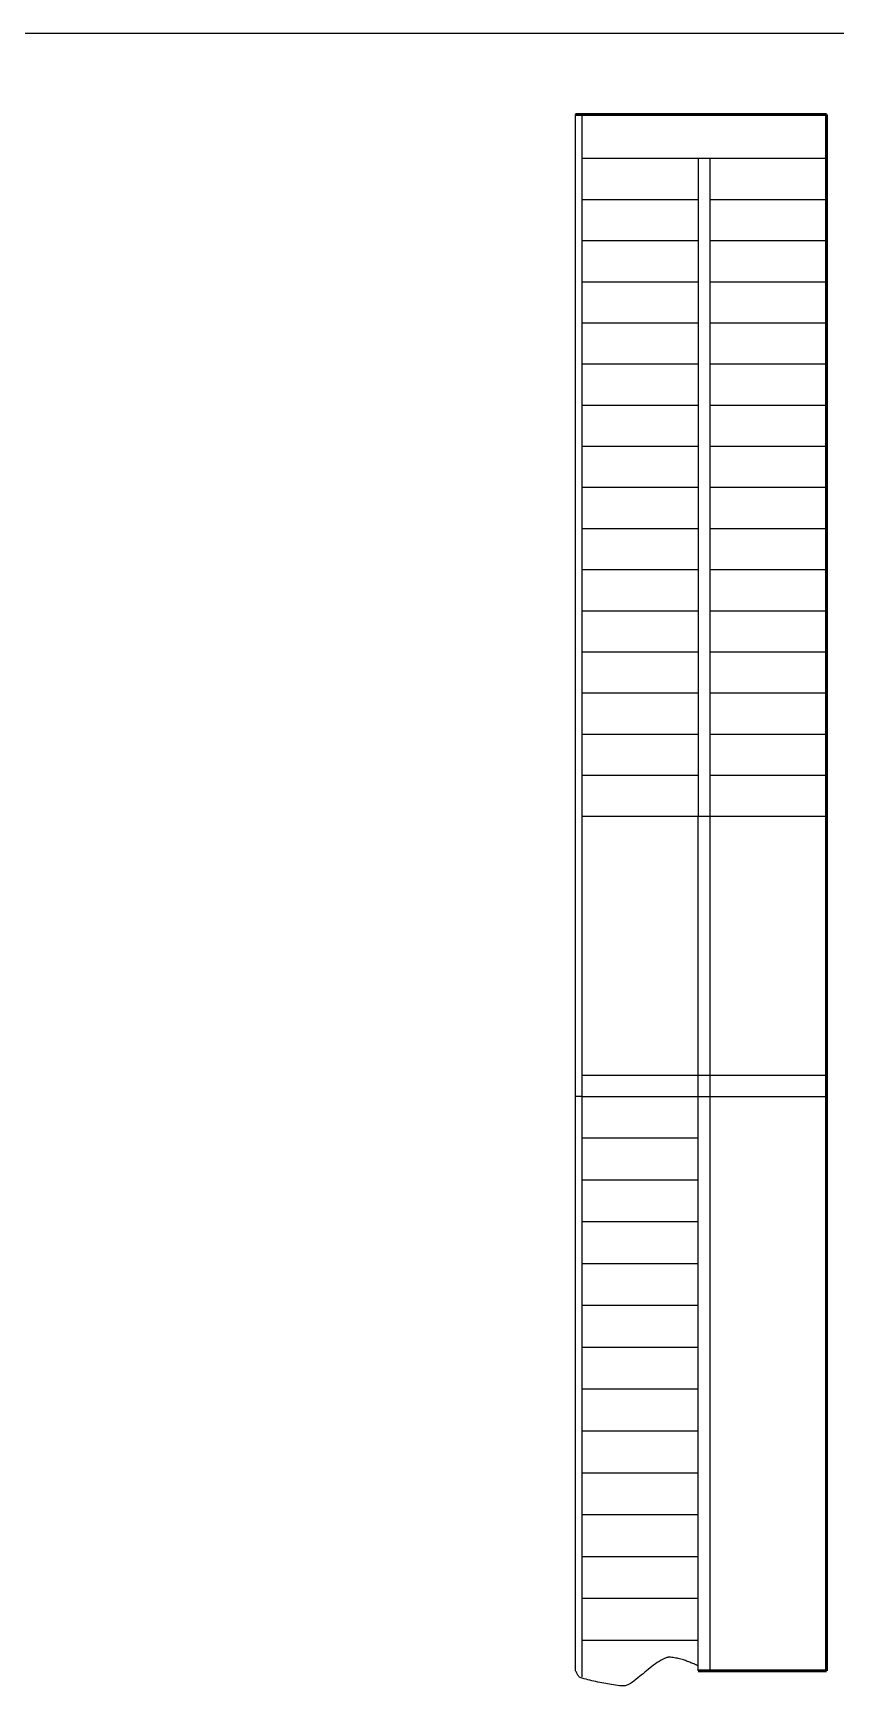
# Model space of a CAD drawing. Header units: metres. Extents: x -170 to 1091, y -90 to 504.
# Drawn here: x 253 to 257.81, y 65.94 to 75.84 of the extents above; entities that cross this region are included whole.
import ezdxf

# ---------------------------------------------------------------- set-up
doc = ezdxf.new("R2010")
doc.units = ezdxf.units.M
doc.linetypes.add('1 实线', pattern=[0])
doc.linetypes.add('5 双点画线', pattern=[10.5, 6.25, -1.25, 0.25, -1.25, 0.25, -1.25])
for name, color, linetype, lineweight in [('01 粗实线', 7, '1 实线', 50), ('02 细灰线', 253, '1 实线', 25), ('07 双点画线', 6, '5 双点画线', 25)]:
    doc.layers.add(name, color=color, linetype=linetype, lineweight=lineweight)
doc.layers.add('02', color=1, linetype='CONTINUOUS')

msp = doc.modelspace()

# ---------------------------------------------------------------- linework, layer by layer
at = {"layer": '01 粗实线'}
for p, q in [((257.7563, 75.3473, 0), (256.2533, 75.3473, 0)), ((257.7563, 75.3473, 0), (257.7563, 66.0273, 0)), ((257.7563, 66.0273, 0), (256.9886, 66.0273, 0))]:
    msp.add_line(p, q, dxfattribs=at)
at = {"layer": '01 粗实线', "color": 2, "lineweight": 25}
msp.add_open_spline([(256.9886, 66.0569, 0), (256.9869, 66.0577, 0), (256.9836, 66.0593, 0), (256.9786, 66.0618, 0), (256.9737, 66.0642, 0), (256.9686, 66.0665, 0), (256.961, 66.0697, 0), (256.9508, 66.0738, 0), (256.9381, 66.0788, 0), (256.9253, 66.0837, 0), (256.9125, 66.0885, 0), (256.899, 66.0935, 0), (256.8846, 66.098, 0), (256.8693, 66.1014, 0), (256.8538, 66.1041, 0), (256.8382, 66.1064, 0), (256.8257, 66.1087, 0), (256.816, 66.1097, 0), (256.8094, 66.109, 0), (256.8029, 66.1075, 0), (256.7965, 66.1054, 0), (256.7758, 66.0967, 0), (256.7426, 66.0775, 0), (256.6993, 66.0452, 0), (256.6579, 66.0102, 0), (256.6159, 65.9761, 0), (256.5843, 65.9517, 0), (256.5616, 65.9403, 0), (256.5509, 65.9379, 0), (256.5398, 65.9369, 0), (256.5287, 65.9372, 0), (256.5054, 65.9401, 0), (256.4699, 65.9456, 0), (256.4223, 65.9534, 0), (256.3749, 65.9624, 0), (256.3283, 65.9748, 0), (256.2937, 65.9821, 0), (256.2736, 65.9927, 0), (256.2677, 66.0008, 0), (256.263, 66.0098, 0), (256.2588, 66.0192, 0), (256.2551, 66.025, 0), (256.2533, 66.0279, 0)], degree=3, knots=[0, 0, 0, 0, 0.0055783, 0.0111041, 0.0166291, 0.0221515, 0.0276728, 0.0414628, 0.05512, 0.0687773, 0.0824343, 0.0960905, 0.1119135, 0.1276044, 0.1433454, 0.1591084, 0.1748389, 0.1814612, 0.188087, 0.1947997, 0.2015401, 0.2081957, 0.2620574, 0.3159252, 0.370241, 0.4246246, 0.4785639, 0.4894002, 0.5002859, 0.5113834, 0.5225526, 0.5335266, 0.5819514, 0.6302073, 0.6784296, 0.7266199, 0.7746677, 0.7840767, 0.7937331, 0.8040635, 0.8145725, 0.8246776, 0.8246776, 0.8246776, 0.8246776], dxfattribs=at)
at = {"layer": '02', "ltscale": 8}
msp.add_line((224, 75.8353, 0), (277.35, 75.8353, 0), dxfattribs=at)
at = {"layer": '02 细灰线', "color": 7}
for p, q in [((256.2533, 69.4676, 0), (256.2533, 75.3473, 0)), ((256.2907, 75.3473, 0), (256.2907, 69.4676, 0)), ((256.2907, 75.0854, 0), (257.7563, 75.0854, 0)), ((256.9886, 75.0854, 0), (256.9886, 71.1447, 0)), ((257.0584, 75.0854, 0), (257.0584, 71.1447, 0)), ((256.2907, 74.8391, 0), (256.9886, 74.8391, 0)), ((257.0584, 74.8391, 0), (257.7563, 74.8391, 0)), ((256.2907, 74.5928, 0), (256.9886, 74.5928, 0)), ((257.0584, 74.5928, 0), (257.7563, 74.5928, 0)), ((256.2907, 74.3465, 0), (256.9886, 74.3465, 0)), ((257.0584, 74.3465, 0), (257.7563, 74.3465, 0)), ((256.2907, 74.1002, 0), (256.9886, 74.1002, 0)), ((257.0584, 74.1002, 0), (257.7563, 74.1002, 0)), ((256.2907, 73.8539, 0), (256.9886, 73.8539, 0)), ((257.0584, 73.8539, 0), (257.7563, 73.8539, 0)), ((256.2907, 73.6076, 0), (256.9886, 73.6076, 0)), ((257.0584, 73.6076, 0), (257.7563, 73.6076, 0)), ((256.2907, 73.3613, 0), (256.9886, 73.3613, 0)), ((257.0584, 73.3613, 0), (257.7563, 73.3613, 0)), ((256.2907, 73.115, 0), (256.9886, 73.115, 0)), ((257.0584, 73.115, 0), (257.7563, 73.115, 0)), ((256.2907, 72.8687, 0), (256.9886, 72.8687, 0)), ((257.0584, 72.8687, 0), (257.7563, 72.8687, 0)), ((256.2907, 72.6224, 0), (256.9886, 72.6224, 0)), ((257.0584, 72.6224, 0), (257.7563, 72.6224, 0)), ((256.2907, 72.3762, 0), (256.9886, 72.3762, 0)), ((257.0584, 72.3762, 0), (257.7563, 72.3762, 0)), ((256.2907, 72.1299, 0), (256.9886, 72.1299, 0)), ((257.0584, 72.1299, 0), (257.7563, 72.1299, 0)), ((256.2907, 71.8836, 0), (256.9886, 71.8836, 0)), ((257.0584, 71.8836, 0), (257.7563, 71.8836, 0)), ((256.2907, 71.6373, 0), (256.9886, 71.6373, 0)), ((257.0584, 71.6373, 0), (257.7563, 71.6373, 0)), ((256.2907, 71.391, 0), (256.9886, 71.391, 0)), ((257.0584, 71.391, 0), (257.7563, 71.391, 0)), ((256.2907, 71.1447, 0), (257.7563, 71.1447, 0)), ((256.9886, 66.0273, 0), (256.9886, 71.1447, 0)), ((257.0584, 71.1447, 0), (257.0584, 66.0273, 0)), ((256.2907, 69.5947, 0), (257.7563, 69.5947, 0)), ((256.2907, 69.4676, 0), (256.2533, 69.4676, 0)), ((256.2907, 69.4676, 0), (257.7563, 69.4676, 0))]:
    msp.add_line(p, q, dxfattribs=at)
at = {"layer": '07 双点画线', "color": 2}
for p, q in [((256.2533, 66.0279, 0), (256.2533, 69.4676, 0)), ((256.2907, 69.4676, 0), (256.2907, 65.9924, 0)), ((256.9886, 69.217, 0), (256.2907, 69.217, 0)), ((256.9886, 68.9663, 0), (256.2907, 68.9663, 0)), ((256.9886, 68.7157, 0), (256.2907, 68.7157, 0)), ((256.9886, 68.4651, 0), (256.2907, 68.4651, 0)), ((256.9886, 68.2145, 0), (256.2907, 68.2145, 0)), ((256.9886, 67.9639, 0), (256.2907, 67.9639, 0)), ((256.9886, 67.7133, 0), (256.2907, 67.7133, 0)), ((256.9886, 67.4627, 0), (256.2907, 67.4627, 0)), ((256.9886, 67.2121, 0), (256.2907, 67.2121, 0)), ((256.9886, 66.9615, 0), (256.2907, 66.9615, 0)), ((256.9886, 66.7109, 0), (256.2907, 66.7109, 0)), ((256.9886, 66.4603, 0), (256.2907, 66.4603, 0)), ((256.9886, 66.2097, 0), (256.2907, 66.2097, 0))]:
    msp.add_line(p, q, dxfattribs=at)

doc.saveas('drawing.dxf')
